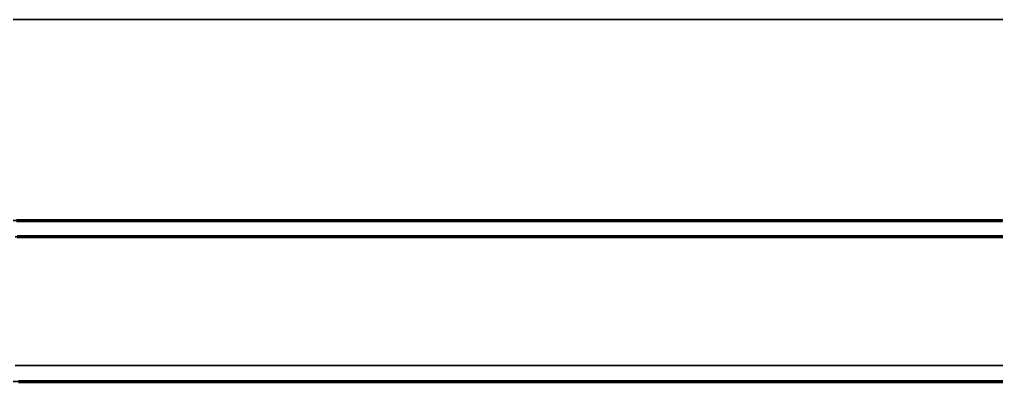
# Model space of a CAD drawing. Header units: millimetres. Extents: x 0 to 2382, y 0 to 420.
# Drawn here: x 282.13 to 287.91, y 224.55 to 226.69 of the extents above; entities that cross this region are included whole.
import ezdxf

# ---------------------------------------------------------------- set-up
doc = ezdxf.new("R2010")
doc.units = ezdxf.units.MM
doc.linetypes.add('IRAM-E-TRAZOS', pattern=[5, 4, -1])
doc.layers.add('01-VISIBLE', color=7, linetype='CONTINUOUS', lineweight=70)
doc.layers.add('02-OCULTA', color=4, linetype='IRAM-E-TRAZOS', lineweight=35)

msp = doc.modelspace()

# ---------------------------------------------------------------- linework, layer by layer
at = {"layer": '01-VISIBLE'}
for points in [[(282.1116, 225.5), (282.1693, 225.5), (282.2271, 225.5), (282.2848, 225.5), (282.3426, 225.5), (282.4003, 225.5), (282.4581, 225.5), (282.5158, 225.5), (282.5736, 225.5), (282.6314, 225.5), (282.6891, 225.5), (282.7469, 225.5), (282.8046, 225.5), (282.8624, 225.5), (282.9201, 225.5), (282.9779, 225.5), (283.0356, 225.5), (283.0934, 225.5), (283.1511, 225.5), (283.2089, 225.5), (283.2666, 225.5), (283.3244, 225.5), (283.3821, 225.5), (283.4399, 225.5), (283.4976, 225.5), (283.5554, 225.5), (283.6131, 225.5), (283.6709, 225.5), (283.7286, 225.5), (283.7864, 225.5), (283.8441, 225.5), (283.9019, 225.5), (283.9596, 225.5), (284.0174, 225.5), (284.0751, 225.5), (284.1329, 225.5), (284.1906, 225.5), (284.2484, 225.5), (284.3061, 225.5), (284.3639, 225.5), (284.4216, 225.5), (284.4794, 225.5), (284.5371, 225.5), (284.5949, 225.5), (284.6526, 225.5), (284.7104, 225.5), (284.7681, 225.5), (284.8259, 225.5), (284.8836, 225.5), (284.9414, 225.5), (284.9991, 225.5), (285.0569, 225.5), (285.1146, 225.5), (285.1724, 225.5), (285.2301, 225.5), (285.2879, 225.5), (285.3456, 225.5), (285.4034, 225.5), (285.4611, 225.5), (285.5189, 225.5), (285.5766, 225.5), (285.6344, 225.5), (285.6921, 225.5), (285.7499, 225.5), (285.8076, 225.5), (285.8654, 225.5), (285.9231, 225.5), (285.9809, 225.5), (286.0386, 225.5), (286.0964, 225.5), (286.1542, 225.5), (286.2119, 225.5), (286.2697, 225.5), (286.3274, 225.5), (286.3852, 225.5), (286.4429, 225.5), (286.5007, 225.5), (286.5584, 225.5), (286.6162, 225.5), (286.6739, 225.5), (286.7317, 225.5), (286.7894, 225.5), (286.8472, 225.5), (286.9049, 225.5), (286.9627, 225.5), (287.0204, 225.5), (287.0782, 225.5), (287.1359, 225.5), (287.1937, 225.5), (287.2514, 225.5), (287.3092, 225.5), (287.3669, 225.5), (287.4247, 225.5), (287.4824, 225.5), (287.5402, 225.5), (287.5979, 225.5), (287.6557, 225.5), (287.7134, 225.5), (287.7712, 225.5), (287.8289, 225.5), (287.8867, 225.5), (287.9444, 225.5)], [(287.9507, 225.405), (287.8935, 225.405), (287.8363, 225.405), (287.7791, 225.405), (287.7218, 225.405), (287.6646, 225.405), (287.6074, 225.405), (287.5502, 225.405), (287.493, 225.405), (287.4358, 225.405), (287.3786, 225.405), (287.3214, 225.405), (287.2641, 225.405), (287.2069, 225.405), (287.1497, 225.405), (287.0925, 225.405), (287.0353, 225.405), (286.9781, 225.405), (286.9209, 225.405), (286.8637, 225.405), (286.8064, 225.405), (286.7492, 225.405), (286.692, 225.405), (286.6348, 225.405), (286.5776, 225.405), (286.5204, 225.405), (286.4632, 225.405), (286.406, 225.405), (286.3487, 225.405), (286.2915, 225.405), (286.2343, 225.405), (286.1771, 225.405), (286.1199, 225.405), (286.0627, 225.405), (286.0055, 225.405), (285.9483, 225.405), (285.891, 225.405), (285.8338, 225.405), (285.7766, 225.405), (285.7194, 225.405), (285.6622, 225.405), (285.605, 225.405), (285.5478, 225.405), (285.4906, 225.405), (285.4333, 225.405), (285.3761, 225.405), (285.3189, 225.405), (285.2617, 225.405), (285.2045, 225.405), (285.1473, 225.405), (285.0901, 225.405), (285.0329, 225.405), (284.9756, 225.405), (284.9184, 225.405), (284.8612, 225.405), (284.804, 225.405), (284.7468, 225.405), (284.6896, 225.405), (284.6324, 225.405), (284.5752, 225.405), (284.5179, 225.405), (284.4607, 225.405), (284.4035, 225.405), (284.3463, 225.405), (284.2891, 225.405), (284.2319, 225.405), (284.1747, 225.405), (284.1175, 225.405), (284.0602, 225.405), (284.003, 225.405), (283.9458, 225.405), (283.8886, 225.405), (283.8314, 225.405), (283.7742, 225.405), (283.717, 225.405), (283.6598, 225.405), (283.6025, 225.405), (283.5453, 225.405), (283.4881, 225.405), (283.4309, 225.405), (283.3737, 225.405), (283.3165, 225.405), (283.2593, 225.405), (283.2021, 225.405), (283.1448, 225.405), (283.0876, 225.405), (283.0304, 225.405), (282.9732, 225.405), (282.916, 225.405), (282.8588, 225.405), (282.8016, 225.405), (282.7444, 225.405), (282.6871, 225.405), (282.6299, 225.405), (282.5727, 225.405), (282.5155, 225.405), (282.4583, 225.405), (282.4011, 225.405), (282.3439, 225.405), (282.2867, 225.405), (282.2294, 225.405), (282.1722, 225.405), (282.115, 225.405)], [(282.124, 224.55), (282.1824, 224.55), (282.2407, 224.55), (282.2991, 224.55), (282.3575, 224.55), (282.4158, 224.55), (282.4742, 224.55), (282.5325, 224.55), (282.5909, 224.55), (282.6493, 224.55), (282.7076, 224.55), (282.766, 224.55), (282.8243, 224.55), (282.8827, 224.55), (282.9411, 224.55), (282.9994, 224.55), (283.0578, 224.55), (283.1161, 224.55), (283.1745, 224.55), (283.2329, 224.55), (283.2912, 224.55), (283.3496, 224.55), (283.408, 224.55), (283.4663, 224.55), (283.5247, 224.55), (283.583, 224.55), (283.6414, 224.55), (283.6998, 224.55), (283.7581, 224.55), (283.8165, 224.55), (283.8748, 224.55), (283.9332, 224.55), (283.9916, 224.55), (284.0499, 224.55), (284.1083, 224.55), (284.1666, 224.55), (284.225, 224.55), (284.2834, 224.55), (284.3417, 224.55), (284.4001, 224.55), (284.4584, 224.55), (284.5168, 224.55), (284.5752, 224.55), (284.6335, 224.55), (284.6919, 224.55), (284.7503, 224.55), (284.8086, 224.55), (284.867, 224.55), (284.9253, 224.55), (284.9837, 224.55), (285.0421, 224.55), (285.1004, 224.55), (285.1588, 224.55), (285.2171, 224.55), (285.2755, 224.55), (285.3339, 224.55), (285.3922, 224.55), (285.4506, 224.55), (285.5089, 224.55), (285.5673, 224.55), (285.6257, 224.55), (285.684, 224.55), (285.7424, 224.55), (285.8008, 224.55), (285.8591, 224.55), (285.9175, 224.55), (285.9758, 224.55), (286.0342, 224.55), (286.0926, 224.55), (286.1509, 224.55), (286.2093, 224.55), (286.2676, 224.55), (286.326, 224.55), (286.3844, 224.55), (286.4427, 224.55), (286.5011, 224.55), (286.5594, 224.55), (286.6178, 224.55), (286.6762, 224.55), (286.7345, 224.55), (286.7929, 224.55), (286.8512, 224.55), (286.9096, 224.55), (286.968, 224.55), (287.0263, 224.55), (287.0847, 224.55), (287.1431, 224.55), (287.2014, 224.55), (287.2598, 224.55), (287.3181, 224.55), (287.3765, 224.55), (287.4349, 224.55), (287.4932, 224.55), (287.5516, 224.55), (287.6099, 224.55), (287.6683, 224.55), (287.7267, 224.55), (287.785, 224.55), (287.8434, 224.55), (287.9017, 224.55), (287.9601, 224.55)]]:
    msp.add_lwpolyline(points, dxfattribs=at)
at = {"layer": '02-OCULTA'}
for points in [[(282.0706, 226.6875), (282.1657, 226.6875), (282.2609, 226.6875), (282.356, 226.6875), (282.4511, 226.6875), (282.5462, 226.6875), (282.6414, 226.6875), (282.7365, 226.6875), (282.8316, 226.6875), (282.9267, 226.6875), (283.0219, 226.6875), (283.117, 226.6875), (283.2121, 226.6875), (283.3072, 226.6875), (283.4024, 226.6875), (283.4975, 226.6875), (283.5926, 226.6875), (283.6877, 226.6875), (283.7829, 226.6875), (283.878, 226.6875), (283.9731, 226.6875), (284.0682, 226.6875), (284.1634, 226.6875), (284.2585, 226.6875), (284.3536, 226.6875), (284.4487, 226.6875), (284.5439, 226.6875), (284.639, 226.6875), (284.7341, 226.6875), (284.8292, 226.6875), (284.9244, 226.6875), (285.0195, 226.6875), (285.1146, 226.6875), (285.2097, 226.6875), (285.3049, 226.6875), (285.4, 226.6875), (285.4951, 226.6875), (285.5902, 226.6875), (285.6854, 226.6875), (285.7805, 226.6875), (285.8756, 226.6875), (285.9707, 226.6875), (286.0659, 226.6875), (286.161, 226.6875), (286.2561, 226.6875), (286.3512, 226.6875), (286.4464, 226.6875), (286.5415, 226.6875), (286.6366, 226.6875), (286.7317, 226.6875), (286.8269, 226.6875), (286.922, 226.6875), (287.0171, 226.6875), (287.1122, 226.6875), (287.2074, 226.6875), (287.3025, 226.6875), (287.3976, 226.6875), (287.4927, 226.6875), (287.5879, 226.6875), (287.683, 226.6875), (287.7781, 226.6875), (287.8732, 226.6875), (287.9684, 226.6875)], [(287.9534, 226.6875), (287.9033, 226.6875), (287.8532, 226.6875), (287.8032, 226.6875), (287.7531, 226.6875), (287.703, 226.6875), (287.653, 226.6875), (287.6029, 226.6875), (287.5528, 226.6875), (287.5028, 226.6875), (287.4527, 226.6875), (287.4026, 226.6875), (287.3526, 226.6875), (287.3025, 226.6875), (287.2524, 226.6875), (287.2024, 226.6875), (287.1523, 226.6875), (287.1022, 226.6875), (287.0522, 226.6875), (287.0021, 226.6875), (286.952, 226.6875), (286.902, 226.6875), (286.8519, 226.6875), (286.8018, 226.6875), (286.7518, 226.6875), (286.7017, 226.6875), (286.6516, 226.6875), (286.6016, 226.6875), (286.5515, 226.6875), (286.5014, 226.6875), (286.4514, 226.6875), (286.4013, 226.6875), (286.3512, 226.6875), (286.3012, 226.6875), (286.2511, 226.6875), (286.2011, 226.6875), (286.151, 226.6875), (286.1009, 226.6875), (286.0509, 226.6875), (286.0008, 226.6875), (285.9507, 226.6875), (285.9007, 226.6875), (285.8506, 226.6875), (285.8005, 226.6875), (285.7505, 226.6875), (285.7004, 226.6875), (285.6503, 226.6875), (285.6003, 226.6875), (285.5502, 226.6875), (285.5001, 226.6875), (285.4501, 226.6875), (285.4, 226.6875), (285.3499, 226.6875), (285.2999, 226.6875), (285.2498, 226.6875), (285.1997, 226.6875), (285.1497, 226.6875), (285.0996, 226.6875), (285.0495, 226.6875), (284.9995, 226.6875), (284.9494, 226.6875), (284.8993, 226.6875), (284.8493, 226.6875), (284.7992, 226.6875), (284.7491, 226.6875), (284.6991, 226.6875), (284.649, 226.6875), (284.5989, 226.6875), (284.5489, 226.6875), (284.4988, 226.6875), (284.4487, 226.6875), (284.3987, 226.6875), (284.3486, 226.6875), (284.2986, 226.6875), (284.2485, 226.6875), (284.1984, 226.6875), (284.1484, 226.6875), (284.0983, 226.6875), (284.0482, 226.6875), (283.9982, 226.6875), (283.9481, 226.6875), (283.898, 226.6875), (283.848, 226.6875), (283.7979, 226.6875), (283.7478, 226.6875), (283.6978, 226.6875), (283.6477, 226.6875), (283.5976, 226.6875), (283.5476, 226.6875), (283.4975, 226.6875), (283.4474, 226.6875), (283.3974, 226.6875), (283.3473, 226.6875), (283.2972, 226.6875), (283.2472, 226.6875), (283.1971, 226.6875), (283.147, 226.6875), (283.097, 226.6875), (283.0469, 226.6875), (282.9968, 226.6875), (282.9468, 226.6875), (282.8967, 226.6875), (282.8466, 226.6875), (282.7966, 226.6875), (282.7465, 226.6875), (282.6964, 226.6875), (282.6464, 226.6875), (282.5963, 226.6875), (282.5462, 226.6875), (282.4962, 226.6875), (282.4461, 226.6875), (282.3961, 226.6875), (282.346, 226.6875), (282.2959, 226.6875), (282.2459, 226.6875), (282.1958, 226.6875), (282.1457, 226.6875), (282.0957, 226.6875)], [(287.9125, 226.6875), (287.8625, 226.6875), (287.8125, 226.6875), (287.7625, 226.6875), (287.7125, 226.6875), (287.6625, 226.6875), (287.6125, 226.6875), (287.5625, 226.6875), (287.5125, 226.6875), (287.4625, 226.6875), (287.4125, 226.6875), (287.3625, 226.6875), (287.3125, 226.6875), (287.2625, 226.6875), (287.2125, 226.6875), (287.1625, 226.6875), (287.1125, 226.6875), (287.0625, 226.6875), (287.0125, 226.6875), (286.9625, 226.6875), (286.9125, 226.6875), (286.8625, 226.6875), (286.8125, 226.6875), (286.7625, 226.6875), (286.7125, 226.6875), (286.6625, 226.6875), (286.6125, 226.6875), (286.5625, 226.6875), (286.5125, 226.6875), (286.4625, 226.6875), (286.4125, 226.6875), (286.3625, 226.6875), (286.3125, 226.6875), (286.2625, 226.6875), (286.2125, 226.6875), (286.1625, 226.6875), (286.1125, 226.6875), (286.0625, 226.6875), (286.0125, 226.6875), (285.9625, 226.6875), (285.9125, 226.6875), (285.8625, 226.6875), (285.8125, 226.6875), (285.7625, 226.6875), (285.7125, 226.6875), (285.6625, 226.6875), (285.6125, 226.6875), (285.5625, 226.6875), (285.5125, 226.6875), (285.4625, 226.6875), (285.4125, 226.6875), (285.3625, 226.6875), (285.3125, 226.6875), (285.2625, 226.6875), (285.2125, 226.6875), (285.1625, 226.6875), (285.1125, 226.6875), (285.0625, 226.6875), (285.0125, 226.6875), (284.9625, 226.6875), (284.9125, 226.6875), (284.8625, 226.6875), (284.8125, 226.6875), (284.7625, 226.6875), (284.7125, 226.6875), (284.6625, 226.6875), (284.6125, 226.6875), (284.5625, 226.6875), (284.5125, 226.6875), (284.4625, 226.6875), (284.4125, 226.6875), (284.3625, 226.6875), (284.3125, 226.6875), (284.2625, 226.6875), (284.2125, 226.6875), (284.1625, 226.6875), (284.1125, 226.6875), (284.0625, 226.6875), (284.0125, 226.6875), (283.9625, 226.6875), (283.9125, 226.6875), (283.8625, 226.6875), (283.8125, 226.6875), (283.7625, 226.6875), (283.7125, 226.6875), (283.6625, 226.6875), (283.6125, 226.6875), (283.5625, 226.6875), (283.5125, 226.6875), (283.4625, 226.6875), (283.4125, 226.6875), (283.3625, 226.6875), (283.3125, 226.6875), (283.2625, 226.6875), (283.2125, 226.6875), (283.1625, 226.6875), (283.1125, 226.6875), (283.0625, 226.6875), (283.0125, 226.6875), (282.9625, 226.6875), (282.9125, 226.6875), (282.8625, 226.6875), (282.8125, 226.6875), (282.7625, 226.6875), (282.7125, 226.6875), (282.6625, 226.6875), (282.6125, 226.6875), (282.5625, 226.6875), (282.5125, 226.6875), (282.4625, 226.6875), (282.4125, 226.6875), (282.3625, 226.6875), (282.3125, 226.6875), (282.2625, 226.6875), (282.2125, 226.6875), (282.1625, 226.6875), (282.1125, 226.6875)], [(282.113, 226.6875), (282.2057, 226.6875), (282.2985, 226.6875), (282.3912, 226.6875), (282.484, 226.6875), (282.5767, 226.6875), (282.6695, 226.6875), (282.7622, 226.6875), (282.855, 226.6875), (282.9477, 226.6875), (283.0405, 226.6875), (283.1332, 226.6875), (283.226, 226.6875), (283.3187, 226.6875), (283.4115, 226.6875), (283.5042, 226.6875), (283.597, 226.6875), (283.6897, 226.6875), (283.7825, 226.6875), (283.8752, 226.6875), (283.968, 226.6875), (284.0607, 226.6875), (284.1535, 226.6875), (284.2462, 226.6875), (284.339, 226.6875), (284.4317, 226.6875), (284.5245, 226.6875), (284.6172, 226.6875), (284.71, 226.6875), (284.8027, 226.6875), (284.8955, 226.6875), (284.9882, 226.6875), (285.081, 226.6875), (285.1737, 226.6875), (285.2665, 226.6875), (285.3592, 226.6875), (285.452, 226.6875), (285.5447, 226.6875), (285.6375, 226.6875), (285.7302, 226.6875), (285.823, 226.6875), (285.9157, 226.6875), (286.0085, 226.6875), (286.1012, 226.6875), (286.194, 226.6875), (286.2867, 226.6875), (286.3795, 226.6875), (286.4722, 226.6875), (286.565, 226.6875), (286.6577, 226.6875), (286.7505, 226.6875), (286.8432, 226.6875), (286.936, 226.6875), (287.0287, 226.6875), (287.1215, 226.6875), (287.2142, 226.6875), (287.307, 226.6875), (287.3997, 226.6875), (287.4925, 226.6875), (287.5852, 226.6875), (287.678, 226.6875), (287.7707, 226.6875), (287.8635, 226.6875), (287.9562, 226.6875)], [(282.0706, 225.5), (282.1657, 225.5), (282.2609, 225.5), (282.356, 225.5), (282.4511, 225.5), (282.5462, 225.5), (282.6414, 225.5), (282.7365, 225.5), (282.8316, 225.5), (282.9267, 225.5), (283.0219, 225.5), (283.117, 225.5), (283.2121, 225.5), (283.3072, 225.5), (283.4024, 225.5), (283.4975, 225.5), (283.5926, 225.5), (283.6877, 225.5), (283.7829, 225.5), (283.878, 225.5), (283.9731, 225.5), (284.0682, 225.5), (284.1634, 225.5), (284.2585, 225.5), (284.3536, 225.5), (284.4487, 225.5), (284.5439, 225.5), (284.639, 225.5), (284.7341, 225.5), (284.8292, 225.5), (284.9244, 225.5), (285.0195, 225.5), (285.1146, 225.5), (285.2097, 225.5), (285.3049, 225.5), (285.4, 225.5), (285.4951, 225.5), (285.5902, 225.5), (285.6854, 225.5), (285.7805, 225.5), (285.8756, 225.5), (285.9707, 225.5), (286.0659, 225.5), (286.161, 225.5), (286.2561, 225.5), (286.3512, 225.5), (286.4464, 225.5), (286.5415, 225.5), (286.6366, 225.5), (286.7317, 225.5), (286.8269, 225.5), (286.922, 225.5), (287.0171, 225.5), (287.1122, 225.5), (287.2074, 225.5), (287.3025, 225.5), (287.3976, 225.5), (287.4927, 225.5), (287.5879, 225.5), (287.683, 225.5), (287.7781, 225.5), (287.8732, 225.5), (287.9684, 225.5)], [(282.0706, 225.5), (282.1657, 225.5), (282.2609, 225.5), (282.356, 225.5), (282.4511, 225.5), (282.5462, 225.5), (282.6414, 225.5), (282.7365, 225.5), (282.8316, 225.5), (282.9267, 225.5), (283.0219, 225.5), (283.117, 225.5), (283.2121, 225.5), (283.3072, 225.5), (283.4024, 225.5), (283.4975, 225.5), (283.5926, 225.5), (283.6877, 225.5), (283.7829, 225.5), (283.878, 225.5), (283.9731, 225.5), (284.0682, 225.5), (284.1634, 225.5), (284.2585, 225.5), (284.3536, 225.5), (284.4487, 225.5), (284.5439, 225.5), (284.639, 225.5), (284.7341, 225.5), (284.8292, 225.5), (284.9244, 225.5), (285.0195, 225.5), (285.1146, 225.5), (285.2097, 225.5), (285.3049, 225.5), (285.4, 225.5), (285.4951, 225.5), (285.5902, 225.5), (285.6854, 225.5), (285.7805, 225.5), (285.8756, 225.5), (285.9707, 225.5), (286.0659, 225.5), (286.161, 225.5), (286.2561, 225.5), (286.3512, 225.5), (286.4464, 225.5), (286.5415, 225.5), (286.6366, 225.5), (286.7317, 225.5), (286.8269, 225.5), (286.922, 225.5), (287.0171, 225.5), (287.1122, 225.5), (287.2074, 225.5), (287.3025, 225.5), (287.3976, 225.5), (287.4927, 225.5), (287.5879, 225.5), (287.683, 225.5), (287.7781, 225.5), (287.8732, 225.5), (287.9684, 225.5)], [(287.9534, 225.5), (287.9033, 225.5), (287.8532, 225.5), (287.8032, 225.5), (287.7531, 225.5), (287.703, 225.5), (287.653, 225.5), (287.6029, 225.5), (287.5528, 225.5), (287.5028, 225.5), (287.4527, 225.5), (287.4026, 225.5), (287.3526, 225.5), (287.3025, 225.5), (287.2524, 225.5), (287.2024, 225.5), (287.1523, 225.5), (287.1022, 225.5), (287.0522, 225.5), (287.0021, 225.5), (286.952, 225.5), (286.902, 225.5), (286.8519, 225.5), (286.8018, 225.5), (286.7518, 225.5), (286.7017, 225.5), (286.6516, 225.5), (286.6016, 225.5), (286.5515, 225.5), (286.5014, 225.5), (286.4514, 225.5), (286.4013, 225.5), (286.3512, 225.5), (286.3012, 225.5), (286.2511, 225.5), (286.2011, 225.5), (286.151, 225.5), (286.1009, 225.5), (286.0509, 225.5), (286.0008, 225.5), (285.9507, 225.5), (285.9007, 225.5), (285.8506, 225.5), (285.8005, 225.5), (285.7505, 225.5), (285.7004, 225.5), (285.6503, 225.5), (285.6003, 225.5), (285.5502, 225.5), (285.5001, 225.5), (285.4501, 225.5), (285.4, 225.5), (285.3499, 225.5), (285.2999, 225.5), (285.2498, 225.5), (285.1997, 225.5), (285.1497, 225.5), (285.0996, 225.5), (285.0495, 225.5), (284.9995, 225.5), (284.9494, 225.5), (284.8993, 225.5), (284.8493, 225.5), (284.7992, 225.5), (284.7491, 225.5), (284.6991, 225.5), (284.649, 225.5), (284.5989, 225.5), (284.5489, 225.5), (284.4988, 225.5), (284.4487, 225.5), (284.3987, 225.5), (284.3486, 225.5), (284.2986, 225.5), (284.2485, 225.5), (284.1984, 225.5), (284.1484, 225.5), (284.0983, 225.5), (284.0482, 225.5), (283.9982, 225.5), (283.9481, 225.5), (283.898, 225.5), (283.848, 225.5), (283.7979, 225.5), (283.7478, 225.5), (283.6978, 225.5), (283.6477, 225.5), (283.5976, 225.5), (283.5476, 225.5), (283.4975, 225.5), (283.4474, 225.5), (283.3974, 225.5), (283.3473, 225.5), (283.2972, 225.5), (283.2472, 225.5), (283.1971, 225.5), (283.147, 225.5), (283.097, 225.5), (283.0469, 225.5), (282.9968, 225.5), (282.9468, 225.5), (282.8967, 225.5), (282.8466, 225.5), (282.7966, 225.5), (282.7465, 225.5), (282.6964, 225.5), (282.6464, 225.5), (282.5963, 225.5), (282.5462, 225.5), (282.4962, 225.5), (282.4461, 225.5), (282.3961, 225.5), (282.346, 225.5), (282.2959, 225.5), (282.2459, 225.5), (282.1958, 225.5), (282.1457, 225.5), (282.0957, 225.5)], [(287.9534, 225.5), (287.9033, 225.5), (287.8532, 225.5), (287.8032, 225.5), (287.7531, 225.5), (287.703, 225.5), (287.653, 225.5), (287.6029, 225.5), (287.5528, 225.5), (287.5028, 225.5), (287.4527, 225.5), (287.4026, 225.5), (287.3526, 225.5), (287.3025, 225.5), (287.2524, 225.5), (287.2024, 225.5), (287.1523, 225.5), (287.1022, 225.5), (287.0522, 225.5), (287.0021, 225.5), (286.952, 225.5), (286.902, 225.5), (286.8519, 225.5), (286.8018, 225.5), (286.7518, 225.5), (286.7017, 225.5), (286.6516, 225.5), (286.6016, 225.5), (286.5515, 225.5), (286.5014, 225.5), (286.4514, 225.5), (286.4013, 225.5), (286.3512, 225.5), (286.3012, 225.5), (286.2511, 225.5), (286.2011, 225.5), (286.151, 225.5), (286.1009, 225.5), (286.0509, 225.5), (286.0008, 225.5), (285.9507, 225.5), (285.9007, 225.5), (285.8506, 225.5), (285.8005, 225.5), (285.7505, 225.5), (285.7004, 225.5), (285.6503, 225.5), (285.6003, 225.5), (285.5502, 225.5), (285.5001, 225.5), (285.4501, 225.5), (285.4, 225.5), (285.3499, 225.5), (285.2999, 225.5), (285.2498, 225.5), (285.1997, 225.5), (285.1497, 225.5), (285.0996, 225.5), (285.0495, 225.5), (284.9995, 225.5), (284.9494, 225.5), (284.8993, 225.5), (284.8493, 225.5), (284.7992, 225.5), (284.7491, 225.5), (284.6991, 225.5), (284.649, 225.5), (284.5989, 225.5), (284.5489, 225.5), (284.4988, 225.5), (284.4487, 225.5), (284.3987, 225.5), (284.3486, 225.5), (284.2986, 225.5), (284.2485, 225.5), (284.1984, 225.5), (284.1484, 225.5), (284.0983, 225.5), (284.0482, 225.5), (283.9982, 225.5), (283.9481, 225.5), (283.898, 225.5), (283.848, 225.5), (283.7979, 225.5), (283.7478, 225.5), (283.6978, 225.5), (283.6477, 225.5), (283.5976, 225.5), (283.5476, 225.5), (283.4975, 225.5), (283.4474, 225.5), (283.3974, 225.5), (283.3473, 225.5), (283.2972, 225.5), (283.2472, 225.5), (283.1971, 225.5), (283.147, 225.5), (283.097, 225.5), (283.0469, 225.5), (282.9968, 225.5), (282.9468, 225.5), (282.8967, 225.5), (282.8466, 225.5), (282.7966, 225.5), (282.7465, 225.5), (282.6964, 225.5), (282.6464, 225.5), (282.5963, 225.5), (282.5462, 225.5), (282.4962, 225.5), (282.4461, 225.5), (282.3961, 225.5), (282.346, 225.5), (282.2959, 225.5), (282.2459, 225.5), (282.1958, 225.5), (282.1457, 225.5), (282.0957, 225.5)], [(287.9125, 225.5), (287.8625, 225.5), (287.8125, 225.5), (287.7625, 225.5), (287.7125, 225.5), (287.6625, 225.5), (287.6125, 225.5), (287.5625, 225.5), (287.5125, 225.5), (287.4625, 225.5), (287.4125, 225.5), (287.3625, 225.5), (287.3125, 225.5), (287.2625, 225.5), (287.2125, 225.5), (287.1625, 225.5), (287.1125, 225.5), (287.0625, 225.5), (287.0125, 225.5), (286.9625, 225.5), (286.9125, 225.5), (286.8625, 225.5), (286.8125, 225.5), (286.7625, 225.5), (286.7125, 225.5), (286.6625, 225.5), (286.6125, 225.5), (286.5625, 225.5), (286.5125, 225.5), (286.4625, 225.5), (286.4125, 225.5), (286.3625, 225.5), (286.3125, 225.5), (286.2625, 225.5), (286.2125, 225.5), (286.1625, 225.5), (286.1125, 225.5), (286.0625, 225.5), (286.0125, 225.5), (285.9625, 225.5), (285.9125, 225.5), (285.8625, 225.5), (285.8125, 225.5), (285.7625, 225.5), (285.7125, 225.5), (285.6625, 225.5), (285.6125, 225.5), (285.5625, 225.5), (285.5125, 225.5), (285.4625, 225.5), (285.4125, 225.5), (285.3625, 225.5), (285.3125, 225.5), (285.2625, 225.5), (285.2125, 225.5), (285.1625, 225.5), (285.1125, 225.5), (285.0625, 225.5), (285.0125, 225.5), (284.9625, 225.5), (284.9125, 225.5), (284.8625, 225.5), (284.8125, 225.5), (284.7625, 225.5), (284.7125, 225.5), (284.6625, 225.5), (284.6125, 225.5), (284.5625, 225.5), (284.5125, 225.5), (284.4625, 225.5), (284.4125, 225.5), (284.3625, 225.5), (284.3125, 225.5), (284.2625, 225.5), (284.2125, 225.5), (284.1625, 225.5), (284.1125, 225.5), (284.0625, 225.5), (284.0125, 225.5), (283.9625, 225.5), (283.9125, 225.5), (283.8625, 225.5), (283.8125, 225.5), (283.7625, 225.5), (283.7125, 225.5), (283.6625, 225.5), (283.6125, 225.5), (283.5625, 225.5), (283.5125, 225.5), (283.4625, 225.5), (283.4125, 225.5), (283.3625, 225.5), (283.3125, 225.5), (283.2625, 225.5), (283.2125, 225.5), (283.1625, 225.5), (283.1125, 225.5), (283.0625, 225.5), (283.0125, 225.5), (282.9625, 225.5), (282.9125, 225.5), (282.8625, 225.5), (282.8125, 225.5), (282.7625, 225.5), (282.7125, 225.5), (282.6625, 225.5), (282.6125, 225.5), (282.5625, 225.5), (282.5125, 225.5), (282.4625, 225.5), (282.4125, 225.5), (282.3625, 225.5), (282.3125, 225.5), (282.2625, 225.5), (282.2125, 225.5), (282.1625, 225.5), (282.1125, 225.5)], [(287.9125, 225.5), (287.8625, 225.5), (287.8125, 225.5), (287.7625, 225.5), (287.7125, 225.5), (287.6625, 225.5), (287.6125, 225.5), (287.5625, 225.5), (287.5125, 225.5), (287.4625, 225.5), (287.4125, 225.5), (287.3625, 225.5), (287.3125, 225.5), (287.2625, 225.5), (287.2125, 225.5), (287.1625, 225.5), (287.1125, 225.5), (287.0625, 225.5), (287.0125, 225.5), (286.9625, 225.5), (286.9125, 225.5), (286.8625, 225.5), (286.8125, 225.5), (286.7625, 225.5), (286.7125, 225.5), (286.6625, 225.5), (286.6125, 225.5), (286.5625, 225.5), (286.5125, 225.5), (286.4625, 225.5), (286.4125, 225.5), (286.3625, 225.5), (286.3125, 225.5), (286.2625, 225.5), (286.2125, 225.5), (286.1625, 225.5), (286.1125, 225.5), (286.0625, 225.5), (286.0125, 225.5), (285.9625, 225.5), (285.9125, 225.5), (285.8625, 225.5), (285.8125, 225.5), (285.7625, 225.5), (285.7125, 225.5), (285.6625, 225.5), (285.6125, 225.5), (285.5625, 225.5), (285.5125, 225.5), (285.4625, 225.5), (285.4125, 225.5), (285.3625, 225.5), (285.3125, 225.5), (285.2625, 225.5), (285.2125, 225.5), (285.1625, 225.5), (285.1125, 225.5), (285.0625, 225.5), (285.0125, 225.5), (284.9625, 225.5), (284.9125, 225.5), (284.8625, 225.5), (284.8125, 225.5), (284.7625, 225.5), (284.7125, 225.5), (284.6625, 225.5), (284.6125, 225.5), (284.5625, 225.5), (284.5125, 225.5), (284.4625, 225.5), (284.4125, 225.5), (284.3625, 225.5), (284.3125, 225.5), (284.2625, 225.5), (284.2125, 225.5), (284.1625, 225.5), (284.1125, 225.5), (284.0625, 225.5), (284.0125, 225.5), (283.9625, 225.5), (283.9125, 225.5), (283.8625, 225.5), (283.8125, 225.5), (283.7625, 225.5), (283.7125, 225.5), (283.6625, 225.5), (283.6125, 225.5), (283.5625, 225.5), (283.5125, 225.5), (283.4625, 225.5), (283.4125, 225.5), (283.3625, 225.5), (283.3125, 225.5), (283.2625, 225.5), (283.2125, 225.5), (283.1625, 225.5), (283.1125, 225.5), (283.0625, 225.5), (283.0125, 225.5), (282.9625, 225.5), (282.9125, 225.5), (282.8625, 225.5), (282.8125, 225.5), (282.7625, 225.5), (282.7125, 225.5), (282.6625, 225.5), (282.6125, 225.5), (282.5625, 225.5), (282.5125, 225.5), (282.4625, 225.5), (282.4125, 225.5), (282.3625, 225.5), (282.3125, 225.5), (282.2625, 225.5), (282.2125, 225.5), (282.1625, 225.5), (282.1125, 225.5)], [(282.113, 225.5), (282.2057, 225.5), (282.2985, 225.5), (282.3912, 225.5), (282.484, 225.5), (282.5767, 225.5), (282.6695, 225.5), (282.7622, 225.5), (282.855, 225.5), (282.9477, 225.5), (283.0405, 225.5), (283.1332, 225.5), (283.226, 225.5), (283.3187, 225.5), (283.4115, 225.5), (283.5042, 225.5), (283.597, 225.5), (283.6897, 225.5), (283.7825, 225.5), (283.8752, 225.5), (283.968, 225.5), (284.0607, 225.5), (284.1535, 225.5), (284.2462, 225.5), (284.339, 225.5), (284.4317, 225.5), (284.5245, 225.5), (284.6172, 225.5), (284.71, 225.5), (284.8027, 225.5), (284.8955, 225.5), (284.9882, 225.5), (285.081, 225.5), (285.1737, 225.5), (285.2665, 225.5), (285.3592, 225.5), (285.452, 225.5), (285.5447, 225.5), (285.6375, 225.5), (285.7302, 225.5), (285.823, 225.5), (285.9157, 225.5), (286.0085, 225.5), (286.1012, 225.5), (286.194, 225.5), (286.2867, 225.5), (286.3795, 225.5), (286.4722, 225.5), (286.565, 225.5), (286.6577, 225.5), (286.7505, 225.5), (286.8432, 225.5), (286.936, 225.5), (287.0287, 225.5), (287.1215, 225.5), (287.2142, 225.5), (287.307, 225.5), (287.3997, 225.5), (287.4925, 225.5), (287.5852, 225.5), (287.678, 225.5), (287.7707, 225.5), (287.8635, 225.5), (287.9562, 225.5)], [(287.958, 225.405), (287.908, 225.405), (287.8579, 225.405), (287.8079, 225.405), (287.7579, 225.405), (287.7078, 225.405), (287.6578, 225.405), (287.6078, 225.405), (287.5577, 225.405), (287.5077, 225.405), (287.4577, 225.405), (287.4076, 225.405), (287.3576, 225.405), (287.3076, 225.405), (287.2575, 225.405), (287.2075, 225.405), (287.1575, 225.405), (287.1074, 225.405), (287.0574, 225.405), (287.0074, 225.405), (286.9573, 225.405), (286.9073, 225.405), (286.8573, 225.405), (286.8072, 225.405), (286.7572, 225.405), (286.7072, 225.405), (286.6571, 225.405), (286.6071, 225.405), (286.5571, 225.405), (286.507, 225.405), (286.457, 225.405), (286.407, 225.405), (286.3569, 225.405), (286.3069, 225.405), (286.2569, 225.405), (286.2069, 225.405), (286.1568, 225.405), (286.1068, 225.405), (286.0568, 225.405), (286.0067, 225.405), (285.9567, 225.405), (285.9067, 225.405), (285.8566, 225.405), (285.8066, 225.405), (285.7566, 225.405), (285.7065, 225.405), (285.6565, 225.405), (285.6065, 225.405), (285.5564, 225.405), (285.5064, 225.405), (285.4564, 225.405), (285.4063, 225.405), (285.3563, 225.405), (285.3063, 225.405), (285.2562, 225.405), (285.2062, 225.405), (285.1562, 225.405), (285.1061, 225.405), (285.0561, 225.405), (285.0061, 225.405), (284.956, 225.405), (284.906, 225.405), (284.856, 225.405), (284.8059, 225.405), (284.7559, 225.405), (284.7059, 225.405), (284.6558, 225.405), (284.6058, 225.405), (284.5558, 225.405), (284.5057, 225.405), (284.4557, 225.405), (284.4057, 225.405), (284.3556, 225.405), (284.3056, 225.405), (284.2556, 225.405), (284.2056, 225.405), (284.1555, 225.405), (284.1055, 225.405), (284.0555, 225.405), (284.0054, 225.405), (283.9554, 225.405), (283.9054, 225.405), (283.8553, 225.405), (283.8053, 225.405), (283.7553, 225.405), (283.7052, 225.405), (283.6552, 225.405), (283.6052, 225.405), (283.5551, 225.405), (283.5051, 225.405), (283.4551, 225.405), (283.405, 225.405), (283.355, 225.405), (283.305, 225.405), (283.2549, 225.405), (283.2049, 225.405), (283.1549, 225.405), (283.1048, 225.405), (283.0548, 225.405), (283.0048, 225.405), (282.9547, 225.405), (282.9047, 225.405), (282.8547, 225.405), (282.8046, 225.405), (282.7546, 225.405), (282.7046, 225.405), (282.6545, 225.405), (282.6045, 225.405), (282.5545, 225.405), (282.5044, 225.405), (282.4544, 225.405), (282.4044, 225.405), (282.3544, 225.405), (282.3043, 225.405), (282.2543, 225.405), (282.2043, 225.405), (282.1542, 225.405), (282.1042, 225.405)], [(282.1029, 224.645), (282.1992, 224.645), (282.2956, 224.645), (282.3919, 224.645), (282.4882, 224.645), (282.5845, 224.645), (282.6808, 224.645), (282.7771, 224.645), (282.8734, 224.645), (282.9697, 224.645), (283.0661, 224.645), (283.1624, 224.645), (283.2587, 224.645), (283.355, 224.645), (283.4513, 224.645), (283.5476, 224.645), (283.6439, 224.645), (283.7402, 224.645), (283.8366, 224.645), (283.9329, 224.645), (284.0292, 224.645), (284.1255, 224.645), (284.2218, 224.645), (284.3181, 224.645), (284.4144, 224.645), (284.5107, 224.645), (284.6071, 224.645), (284.7034, 224.645), (284.7997, 224.645), (284.896, 224.645), (284.9923, 224.645), (285.0886, 224.645), (285.1849, 224.645), (285.2812, 224.645), (285.3776, 224.645), (285.4739, 224.645), (285.5702, 224.645), (285.6665, 224.645), (285.7628, 224.645), (285.8591, 224.645), (285.9554, 224.645), (286.0517, 224.645), (286.1481, 224.645), (286.2444, 224.645), (286.3407, 224.645), (286.437, 224.645), (286.5333, 224.645), (286.6296, 224.645), (286.7259, 224.645), (286.8222, 224.645), (286.9186, 224.645), (287.0149, 224.645), (287.1112, 224.645), (287.2075, 224.645), (287.3038, 224.645), (287.4001, 224.645), (287.4964, 224.645), (287.5927, 224.645), (287.6891, 224.645), (287.7854, 224.645), (287.8817, 224.645), (287.978, 224.645)], [(282.1042, 224.645), (282.1542, 224.645), (282.2043, 224.645), (282.2543, 224.645), (282.3043, 224.645), (282.3544, 224.645), (282.4044, 224.645), (282.4544, 224.645), (282.5044, 224.645), (282.5545, 224.645), (282.6045, 224.645), (282.6545, 224.645), (282.7046, 224.645), (282.7546, 224.645), (282.8046, 224.645), (282.8547, 224.645), (282.9047, 224.645), (282.9547, 224.645), (283.0048, 224.645), (283.0548, 224.645), (283.1048, 224.645), (283.1549, 224.645), (283.2049, 224.645), (283.2549, 224.645), (283.305, 224.645), (283.355, 224.645), (283.405, 224.645), (283.4551, 224.645), (283.5051, 224.645), (283.5551, 224.645), (283.6052, 224.645), (283.6552, 224.645), (283.7052, 224.645), (283.7553, 224.645), (283.8053, 224.645), (283.8553, 224.645), (283.9054, 224.645), (283.9554, 224.645), (284.0054, 224.645), (284.0555, 224.645), (284.1055, 224.645), (284.1555, 224.645), (284.2056, 224.645), (284.2556, 224.645), (284.3056, 224.645), (284.3556, 224.645), (284.4057, 224.645), (284.4557, 224.645), (284.5057, 224.645), (284.5558, 224.645), (284.6058, 224.645), (284.6558, 224.645), (284.7059, 224.645), (284.7559, 224.645), (284.8059, 224.645), (284.856, 224.645), (284.906, 224.645), (284.956, 224.645), (285.0061, 224.645), (285.0561, 224.645), (285.1061, 224.645), (285.1562, 224.645), (285.2062, 224.645), (285.2562, 224.645), (285.3063, 224.645), (285.3563, 224.645), (285.4063, 224.645), (285.4564, 224.645), (285.5064, 224.645), (285.5564, 224.645), (285.6065, 224.645), (285.6565, 224.645), (285.7065, 224.645), (285.7566, 224.645), (285.8066, 224.645), (285.8566, 224.645), (285.9067, 224.645), (285.9567, 224.645), (286.0067, 224.645), (286.0568, 224.645), (286.1068, 224.645), (286.1568, 224.645), (286.2069, 224.645), (286.2569, 224.645), (286.3069, 224.645), (286.3569, 224.645), (286.407, 224.645), (286.457, 224.645), (286.507, 224.645), (286.5571, 224.645), (286.6071, 224.645), (286.6571, 224.645), (286.7072, 224.645), (286.7572, 224.645), (286.8072, 224.645), (286.8573, 224.645), (286.9073, 224.645), (286.9573, 224.645), (287.0074, 224.645), (287.0574, 224.645), (287.1074, 224.645), (287.1575, 224.645), (287.2075, 224.645), (287.2575, 224.645), (287.3076, 224.645), (287.3576, 224.645), (287.4076, 224.645), (287.4577, 224.645), (287.5077, 224.645), (287.5577, 224.645), (287.6078, 224.645), (287.6578, 224.645), (287.7078, 224.645), (287.7579, 224.645), (287.8079, 224.645), (287.8579, 224.645), (287.908, 224.645), (287.958, 224.645)], [(282.0706, 224.55), (282.1657, 224.55), (282.2609, 224.55), (282.356, 224.55), (282.4511, 224.55), (282.5462, 224.55), (282.6414, 224.55), (282.7365, 224.55), (282.8316, 224.55), (282.9267, 224.55), (283.0219, 224.55), (283.117, 224.55), (283.2121, 224.55), (283.3072, 224.55), (283.4024, 224.55), (283.4975, 224.55), (283.5926, 224.55), (283.6877, 224.55), (283.7829, 224.55), (283.878, 224.55), (283.9731, 224.55), (284.0682, 224.55), (284.1634, 224.55), (284.2585, 224.55), (284.3536, 224.55), (284.4487, 224.55), (284.5439, 224.55), (284.639, 224.55), (284.7341, 224.55), (284.8292, 224.55), (284.9244, 224.55), (285.0195, 224.55), (285.1146, 224.55), (285.2097, 224.55), (285.3049, 224.55), (285.4, 224.55), (285.4951, 224.55), (285.5902, 224.55), (285.6854, 224.55), (285.7805, 224.55), (285.8756, 224.55), (285.9707, 224.55), (286.0659, 224.55), (286.161, 224.55), (286.2561, 224.55), (286.3512, 224.55), (286.4464, 224.55), (286.5415, 224.55), (286.6366, 224.55), (286.7317, 224.55), (286.8269, 224.55), (286.922, 224.55), (287.0171, 224.55), (287.1122, 224.55), (287.2074, 224.55), (287.3025, 224.55), (287.3976, 224.55), (287.4927, 224.55), (287.5879, 224.55), (287.683, 224.55), (287.7781, 224.55), (287.8732, 224.55), (287.9684, 224.55)], [(287.9534, 224.55), (287.9033, 224.55), (287.8532, 224.55), (287.8032, 224.55), (287.7531, 224.55), (287.703, 224.55), (287.653, 224.55), (287.6029, 224.55), (287.5528, 224.55), (287.5028, 224.55), (287.4527, 224.55), (287.4026, 224.55), (287.3526, 224.55), (287.3025, 224.55), (287.2524, 224.55), (287.2024, 224.55), (287.1523, 224.55), (287.1022, 224.55), (287.0522, 224.55), (287.0021, 224.55), (286.952, 224.55), (286.902, 224.55), (286.8519, 224.55), (286.8018, 224.55), (286.7518, 224.55), (286.7017, 224.55), (286.6516, 224.55), (286.6016, 224.55), (286.5515, 224.55), (286.5014, 224.55), (286.4514, 224.55), (286.4013, 224.55), (286.3512, 224.55), (286.3012, 224.55), (286.2511, 224.55), (286.2011, 224.55), (286.151, 224.55), (286.1009, 224.55), (286.0509, 224.55), (286.0008, 224.55), (285.9507, 224.55), (285.9007, 224.55), (285.8506, 224.55), (285.8005, 224.55), (285.7505, 224.55), (285.7004, 224.55), (285.6503, 224.55), (285.6003, 224.55), (285.5502, 224.55), (285.5001, 224.55), (285.4501, 224.55), (285.4, 224.55), (285.3499, 224.55), (285.2999, 224.55), (285.2498, 224.55), (285.1997, 224.55), (285.1497, 224.55), (285.0996, 224.55), (285.0495, 224.55), (284.9995, 224.55), (284.9494, 224.55), (284.8993, 224.55), (284.8493, 224.55), (284.7992, 224.55), (284.7491, 224.55), (284.6991, 224.55), (284.649, 224.55), (284.5989, 224.55), (284.5489, 224.55), (284.4988, 224.55), (284.4487, 224.55), (284.3987, 224.55), (284.3486, 224.55), (284.2986, 224.55), (284.2485, 224.55), (284.1984, 224.55), (284.1484, 224.55), (284.0983, 224.55), (284.0482, 224.55), (283.9982, 224.55), (283.9481, 224.55), (283.898, 224.55), (283.848, 224.55), (283.7979, 224.55), (283.7478, 224.55), (283.6978, 224.55), (283.6477, 224.55), (283.5976, 224.55), (283.5476, 224.55), (283.4975, 224.55), (283.4474, 224.55), (283.3974, 224.55), (283.3473, 224.55), (283.2972, 224.55), (283.2472, 224.55), (283.1971, 224.55), (283.147, 224.55), (283.097, 224.55), (283.0469, 224.55), (282.9968, 224.55), (282.9468, 224.55), (282.8967, 224.55), (282.8466, 224.55), (282.7966, 224.55), (282.7465, 224.55), (282.6964, 224.55), (282.6464, 224.55), (282.5963, 224.55), (282.5462, 224.55), (282.4962, 224.55), (282.4461, 224.55), (282.3961, 224.55), (282.346, 224.55), (282.2959, 224.55), (282.2459, 224.55), (282.1958, 224.55), (282.1457, 224.55), (282.0957, 224.55)], [(287.9125, 224.55), (287.8625, 224.55), (287.8125, 224.55), (287.7625, 224.55), (287.7125, 224.55), (287.6625, 224.55), (287.6125, 224.55), (287.5625, 224.55), (287.5125, 224.55), (287.4625, 224.55), (287.4125, 224.55), (287.3625, 224.55), (287.3125, 224.55), (287.2625, 224.55), (287.2125, 224.55), (287.1625, 224.55), (287.1125, 224.55), (287.0625, 224.55), (287.0125, 224.55), (286.9625, 224.55), (286.9125, 224.55), (286.8625, 224.55), (286.8125, 224.55), (286.7625, 224.55), (286.7125, 224.55), (286.6625, 224.55), (286.6125, 224.55), (286.5625, 224.55), (286.5125, 224.55), (286.4625, 224.55), (286.4125, 224.55), (286.3625, 224.55), (286.3125, 224.55), (286.2625, 224.55), (286.2125, 224.55), (286.1625, 224.55), (286.1125, 224.55), (286.0625, 224.55), (286.0125, 224.55), (285.9625, 224.55), (285.9125, 224.55), (285.8625, 224.55), (285.8125, 224.55), (285.7625, 224.55), (285.7125, 224.55), (285.6625, 224.55), (285.6125, 224.55), (285.5625, 224.55), (285.5125, 224.55), (285.4625, 224.55), (285.4125, 224.55), (285.3625, 224.55), (285.3125, 224.55), (285.2625, 224.55), (285.2125, 224.55), (285.1625, 224.55), (285.1125, 224.55), (285.0625, 224.55), (285.0125, 224.55), (284.9625, 224.55), (284.9125, 224.55), (284.8625, 224.55), (284.8125, 224.55), (284.7625, 224.55), (284.7125, 224.55), (284.6625, 224.55), (284.6125, 224.55), (284.5625, 224.55), (284.5125, 224.55), (284.4625, 224.55), (284.4125, 224.55), (284.3625, 224.55), (284.3125, 224.55), (284.2625, 224.55), (284.2125, 224.55), (284.1625, 224.55), (284.1125, 224.55), (284.0625, 224.55), (284.0125, 224.55), (283.9625, 224.55), (283.9125, 224.55), (283.8625, 224.55), (283.8125, 224.55), (283.7625, 224.55), (283.7125, 224.55), (283.6625, 224.55), (283.6125, 224.55), (283.5625, 224.55), (283.5125, 224.55), (283.4625, 224.55), (283.4125, 224.55), (283.3625, 224.55), (283.3125, 224.55), (283.2625, 224.55), (283.2125, 224.55), (283.1625, 224.55), (283.1125, 224.55), (283.0625, 224.55), (283.0125, 224.55), (282.9625, 224.55), (282.9125, 224.55), (282.8625, 224.55), (282.8125, 224.55), (282.7625, 224.55), (282.7125, 224.55), (282.6625, 224.55), (282.6125, 224.55), (282.5625, 224.55), (282.5125, 224.55), (282.4625, 224.55), (282.4125, 224.55), (282.3625, 224.55), (282.3125, 224.55), (282.2625, 224.55), (282.2125, 224.55), (282.1625, 224.55), (282.1125, 224.55)]]:
    msp.add_lwpolyline(points, dxfattribs=at)

doc.saveas('drawing.dxf')
